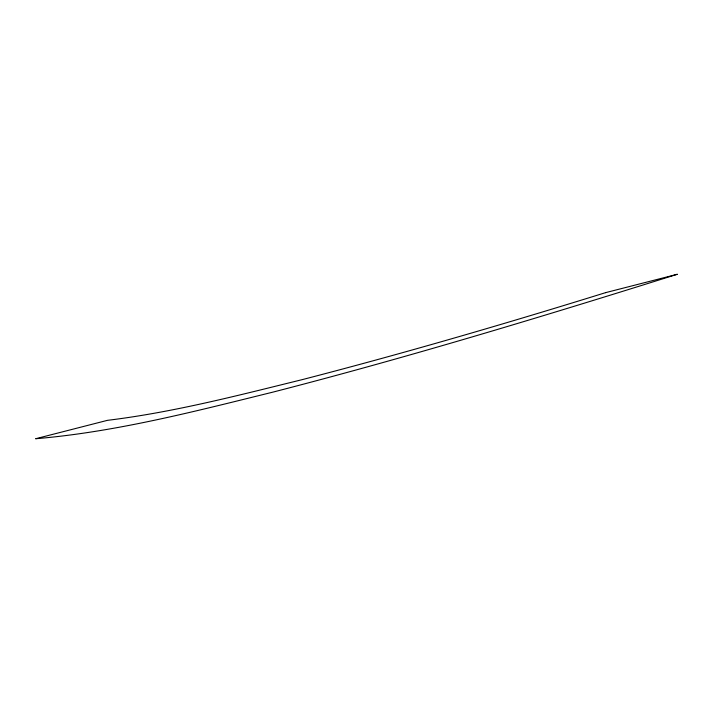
<?xml version="1.0" encoding="UTF-8"?>
<svg xmlns="http://www.w3.org/2000/svg" width="713" height="713" viewBox="0 0 713 713"><rect width="100%" height="100%" fill="white"/><g stroke="black" fill="none" stroke-linecap="round" stroke-linejoin="round"><path stroke-width="1.07" d="M605.551 292.66C505.045 323.862 403.968 353.336 302.071 379.673C237.741 395.501 173.321 412.319 107.449 420.34L35.65 438.736C116.112 431.918 194.542 411.446 272.705 392.177C408.79 357.142 543.297 316.322 677.35 274.264L605.551 292.66"/></g></svg>
